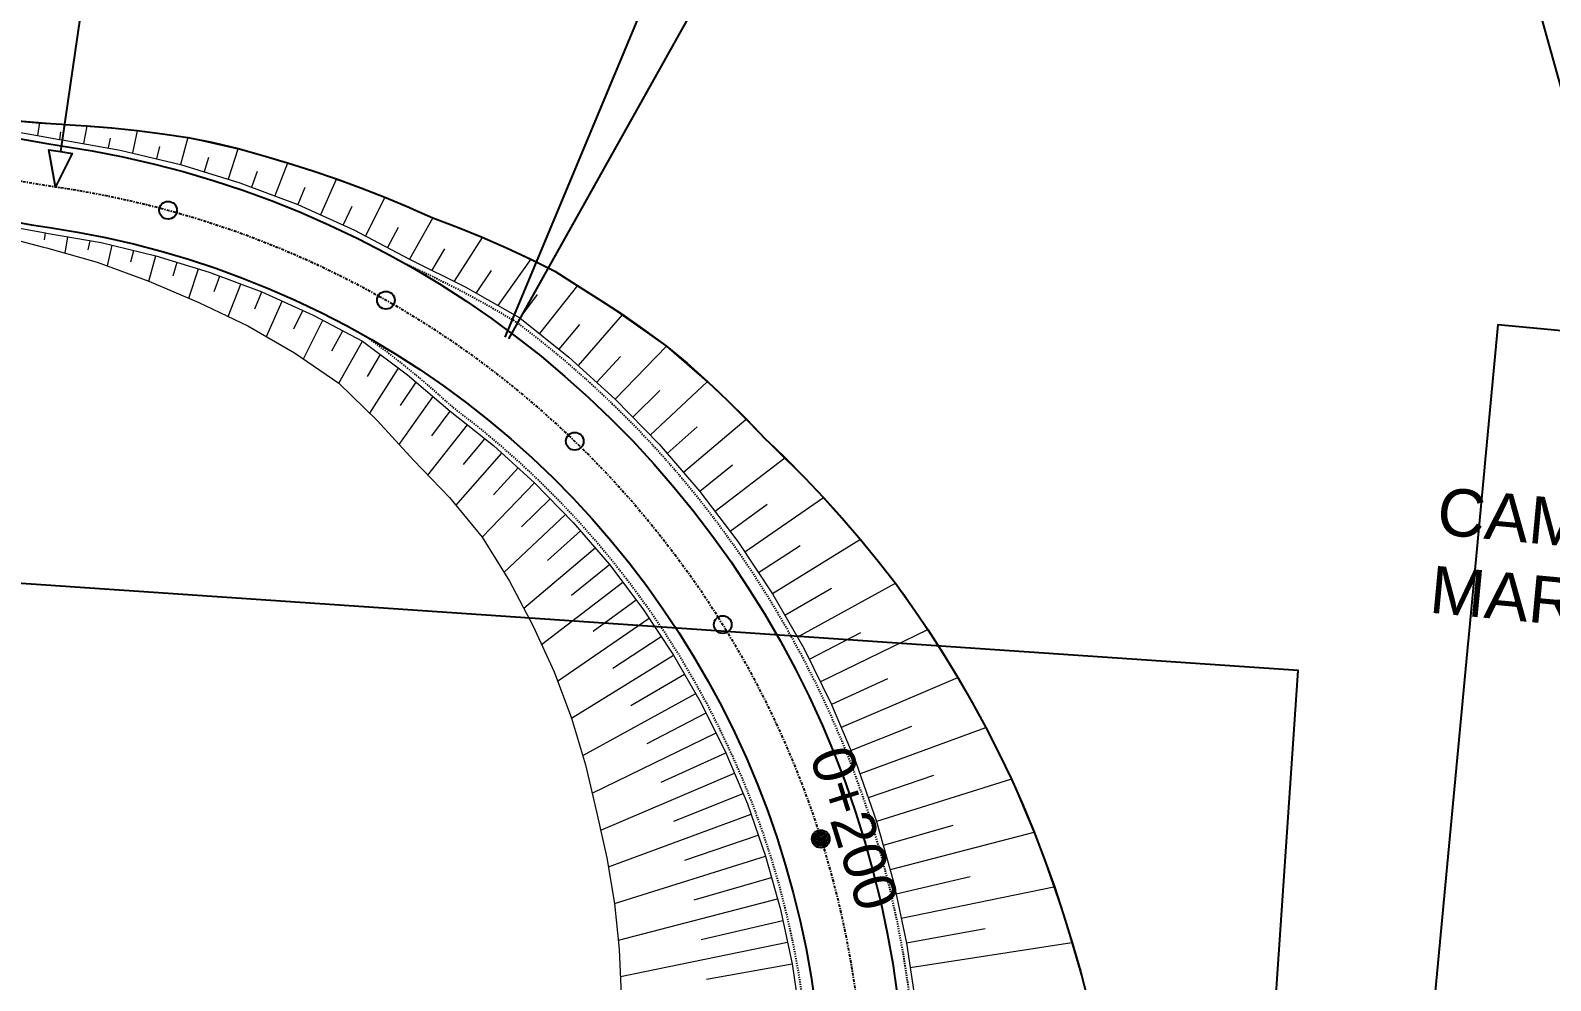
# Model space of a CAD drawing. Header units: metres. Extents: x -4 to 509425, y 7549 to 4732445.
# Drawn here: x 481111.9 to 481240.6, y 4719406.8 to 4719487.2 of the extents above; entities that cross this region are included whole.
import ezdxf
from ezdxf import colors
from ezdxf.entities.mleader import LeaderData, LeaderLine
from ezdxf.enums import TextEntityAlignment as Align
from ezdxf.math import Vec2, Vec3

# ---------------------------------------------------------------- set-up
doc = ezdxf.new("R2010")
doc.units = ezdxf.units.M
doc.header["$LTSCALE"] = 0.01
doc.header["$MEASUREMENT"] = 0
doc.linetypes.add('322308300149-PRV-PLA-PT-URB-220600-XREF_VIALES_1000$0$ACAD_ISO04W100', pattern=[30, 24, -3, 0, -3])
doc.linetypes.add('322308300149-PRV-PLA-PT-URB-220600-XREF_VIALES_1000$0$TRAZOS2', pattern=[9.525, 6.35, -3.175])
for name, color, linetype in [('322308300149-PRV-PLA-PT-URB-220600-XREF_VIALES_1000$0$C-ROAD-BERMA', 7, '322308300149-PRV-PLA-PT-URB-220600-XREF_VIALES_1000$0$TRAZOS2'), ('322308300149-PRV-PLA-PT-URB-220600-XREF_VIALES_1000$0$C-ROAD-FRAIM-IMPAR', 6, 'Continuous'), ('322308300149-PRV-PLA-PT-URB-220600-XREF_VIALES_1000$0$C-ROAD-FRAIM-PAR', 1, 'Continuous'), ('322308300149-PRV-PLA-PT-URB-220600-XREF_VIALES_1000$0$C-ROAD-LANE', 4, 'Continuous'), ('322308300149-PRV-PLA-PT-URB-220600-XREF_VIALES_1000$0$C-ROAD-TEXT-INFO-H030 VAR-CAM-214+815', 1, 'Continuous'), ('322308300149-PRV-PLA-PT-URB-220600-XREF_VIALES_1000$0$G-ANNO-TEXT-01', 2, 'Continuous'), ('322308300149-PRV-PLA-PT-URB-220603-XREF_TXT_VIALES_1000$0$G-ANNO-TEXT-CAM-SERVICIO', 2, 'Continuous'), ('322308300149-PRV-PLA-PT-URB-220603-XREF_TXT_VIALES_1000$0$G-ANNO-TEXT-CAMINOS', 2, 'Continuous')]:
    doc.layers.add(name, color=color, linetype=linetype)
doc.layers.add('322308300149-PRV-PLA-PT-URB-220600-XREF_VIALES_1000$0$C-ROAD-CNTR-CAMINOS', color=1, linetype='322308300149-PRV-PLA-PT-URB-220600-XREF_VIALES_1000$0$ACAD_ISO04W100', true_color=0xff0000)
doc.layers.add('322308300149-PRV-PLA-PT-URB-220600-XREF_VIALES_1000$0$C-ROAD-TEXT-CNPK-REPOSICION-CAMINOS', color=1, linetype='Continuous', true_color=0xff0000)
doc.layers.add('322308300149-PRV-PLA-PT-URB-220600-XREF_VIALES_1000$0$C-ROAD-SLOP-FILL-CAMINOS', color=7, linetype='Continuous', lineweight=13, true_color=0x2eb800)
doc.styles.add('322308300149-PRV-PLA-PT-URB-220600-XREF_VIALES_1000$0$Standard', font='arial.ttf')
doc.styles.add('322308300149-PRV-PLA-PT-URB-220600-XREF_VIALES_1000$0$TYPSA_Arial_4.0mm', font='arial.ttf', dxfattribs={"height": 4})
doc.styles.add('322308300149-PRV-PLA-PT-URB-220603-XREF_TXT_VIALES_1000$0$TYPSA_Arial_4.0mm', font='arial.ttf', dxfattribs={"height": 4})

# ---------------------------------------------------------------- blocks, each defined once
blk = doc.blocks.new('322308300149-PRV-PLA-PT-URB-220603-XREF_TXT_VIALES_1000$0$_None')
blk = doc.blocks.new('322308300149-PRV-PLA-PT-URB-220600-XREF_VIALES_1000$0$_None')

msp = doc.modelspace()

# ---------------------------------------------------------------- linework, layer by layer
at = {"layer": '322308300149-PRV-PLA-PT-URB-220600-XREF_VIALES_1000$0$C-ROAD-BERMA', "ltscale": 0.2, "flags": 128}
for points in [[(481140.314, 4719461.331), (481142.266, 4719459.887), (481144.165, 4719458.386), (481146.008, 4719456.83), (481147.713, 4719455.298)], [(481147.713, 4719455.298), (481149.602, 4719453.839), (481151.445, 4719452.321), (481153.238, 4719450.746), (481154.981, 4719449.114), (481156.671, 4719447.428), (481158.308, 4719445.69), (481159.888, 4719443.901), (481161.411, 4719442.062), (481162.875, 4719440.177), (481164.279, 4719438.246), (481165.621, 4719436.271), (481166.9, 4719434.255), (481168.115, 4719432.2), (481169.264, 4719430.108), (481170.346, 4719427.98), (481171.361, 4719425.819), (481172.307, 4719423.627), (481173.182, 4719421.406), (481173.988, 4719419.158), (481174.721, 4719416.886), (481175.383, 4719414.593), (481175.972, 4719412.279), (481176.487, 4719409.948), (481176.928, 4719407.602), (481177.295, 4719405.243), (481177.588, 4719402.873), (481177.805, 4719400.496), (481177.947, 4719398.113), (481178.013, 4719395.726), (481178.004, 4719393.339), (481177.919, 4719390.953), (481177.759, 4719388.571), (481177.702, 4719387.914), (481175.459, 4719363.498)]]:
    msp.add_lwpolyline(points, dxfattribs=at)
at = {"layer": '322308300149-PRV-PLA-PT-URB-220600-XREF_VIALES_1000$0$C-ROAD-SLOP-FILL-CAMINOS', "flags": 128}
for points in [[(481112.728, 4719479.427), (481112.542, 4719478.322)], [(481114.507, 4719478.625), (481114.411, 4719477.984)], [(481116.712, 4719479.107), (481116.456, 4719477.63)], [(481120.997, 4719478.708), (481120.579, 4719476.838)], [(481118.689, 4719478.1), (481118.524, 4719477.265)], [(481122.882, 4719477.387), (481122.621, 4719476.348)], [(481125.287, 4719478.143), (481124.663, 4719475.858)], [(481129.515, 4719477.167), (481128.678, 4719474.625)], [(481127.036, 4719476.448), (481126.671, 4719475.242)], [(481133.699, 4719475.977), (481132.629, 4719473.206)], [(481131.139, 4719475.277), (481130.664, 4719473.946)], [(481137.844, 4719474.603), (481136.509, 4719471.603)], [(481135.189, 4719473.906), (481134.594, 4719472.465)], [(481139.164, 4719472.301), (481138.424, 4719470.741)], [(481141.948, 4719473.061), (481140.31, 4719469.82)], [(481146.006, 4719471.348), (481144.024, 4719467.86)], [(481113.144, 4719469.473), (481113.233, 4719470.071)], [(481114.89, 4719468.364), (481115.129, 4719469.744)], [(481116.846, 4719468.633), (481117, 4719469.414)], [(481143.072, 4719470.522), (481142.167, 4719468.84)], [(481118.468, 4719467.275), (481118.859, 4719469.027)], [(481120.462, 4719467.609), (481120.707, 4719468.584)], [(481121.968, 4719465.994), (481122.554, 4719468.141)], [(481147.005, 4719468.721), (481145.919, 4719466.923)], [(481124.02, 4719466.427), (481124.371, 4719467.583)], [(481125.37, 4719464.548), (481126.187, 4719467.025)], [(481127.515, 4719465.1), (481127.984, 4719466.411)], [(481128.7, 4719462.995), (481129.762, 4719465.741)], [(481130.947, 4719463.636), (481131.539, 4719465.071)], [(481131.934, 4719461.287), (481133.272, 4719464.291)], [(481134.26, 4719461.942), (481135.004, 4719463.511)], [(481135.054, 4719459.402), (481136.711, 4719462.678)], [(481137.472, 4719460.083), (481138.391, 4719461.791)], [(481138.05, 4719457.348), (481140.072, 4719460.904)], [(481140.48, 4719457.92), (481141.595, 4719459.764)], [(481140.682, 4719454.805), (481143.117, 4719458.623)], [(481143.272, 4719455.47), (481144.599, 4719457.439)], [(481165.223, 4719456.728), (481162.938, 4719454.477)], [(481169.235, 4719457.472), (481164.421, 4719452.956)], [(481143.157, 4719452.162), (481146.038, 4719456.212)], [(481145.923, 4719452.904), (481147.478, 4719454.984)], [(481172.531, 4719454.267), (481167.239, 4719449.781)], [(481145.585, 4719449.557), (481148.946, 4719453.814)], [(481148.608, 4719450.468), (481150.414, 4719452.644)], [(481168.382, 4719453.646), (481165.854, 4719451.391)], [(481147.965, 4719446.987), (481151.844, 4719451.429)], [(481151.156, 4719447.906), (481153.236, 4719450.169)], [(481171.387, 4719450.402), (481168.623, 4719448.172)], [(481175.807, 4719450.988), (481169.905, 4719446.478)], [(481150.187, 4719444.3), (481154.628, 4719448.91)], [(481153.523, 4719445.19), (481155.939, 4719447.565)], [(481179.075, 4719447.641), (481172.413, 4719443.054)], [(481152.029, 4719441.331), (481157.249, 4719446.221)], [(481174.324, 4719447.064), (481171.186, 4719444.785)], [(481155.706, 4719442.333), (481158.517, 4719444.838)], [(481177.115, 4719443.583), (481173.586, 4719441.284)], [(481182.211, 4719444.124), (481174.759, 4719439.514)], [(481153.707, 4719438.308), (481159.741, 4719443.414)], [(481157.742, 4719439.389), (481160.965, 4719441.991)], [(481155.219, 4719435.238), (481162.098, 4719440.494)], [(481179.747, 4719439.963), (481175.819, 4719437.674)], [(481185.14, 4719440.381), (481176.88, 4719435.834)], [(481159.576, 4719436.343), (481163.231, 4719438.997)], [(481156.566, 4719432.129), (481164.316, 4719437.466)], [(481161.255, 4719433.23), (481165.353, 4719435.901)], [(481182.21, 4719436.207), (481177.881, 4719433.963)], [(481187.87, 4719436.462), (481178.825, 4719432.061)], [(481157.747, 4719428.988), (481166.39, 4719434.336)], [(481162.778, 4719430.057), (481167.328, 4719432.709)], [(481184.485, 4719432.316), (481179.768, 4719430.158)], [(481190.421, 4719432.391), (481180.59, 4719428.201)], [(481158.708, 4719425.822), (481168.265, 4719431.083)], [(481164.142, 4719426.832), (481169.151, 4719429.428)], [(481186.526, 4719428.276), (481181.413, 4719426.243)], [(481192.798, 4719428.18), (481182.174, 4719424.262)], [(481159.505, 4719422.647), (481169.985, 4719427.746)], [(481165.348, 4719423.562), (481170.819, 4719426.064)], [(481160.221, 4719419.503), (481171.546, 4719424.334)], [(481188.383, 4719424.132), (481182.872, 4719422.257)], [(481194.99, 4719423.835), (481183.571, 4719420.252)], [(481166.42, 4719420.275), (481172.273, 4719422.603)], [(481160.87, 4719416.395), (481172.946, 4719420.851)], [(481190.04, 4719419.89), (481184.143, 4719418.207)], [(481196.885, 4719419.314), (481184.715, 4719416.162)], [(481167.348, 4719416.961), (481173.563, 4719419.078)], [(481161.395, 4719413.293), (481174.181, 4719417.305)], [(481168.122, 4719413.621), (481174.687, 4719415.497)], [(481191.494, 4719415.559), (481185.223, 4719414.101)], [(481198.58, 4719414.685), (481185.666, 4719412.025)], [(481161.717, 4719410.197), (481175.193, 4719413.689)], [(481168.734, 4719410.26), (481175.642, 4719411.867)], [(481192.752, 4719411.15), (481186.109, 4719409.948)], [(481161.887, 4719407.114), (481176.034, 4719410.031)], [(481200.098, 4719409.958), (481186.422, 4719407.848)], [(481169.186, 4719406.885), (481176.426, 4719408.195)]]:
    msp.add_lwpolyline(points, dxfattribs=at)
at = {"layer": '322308300149-PRV-PLA-PT-URB-220600-XREF_VIALES_1000$0$C-ROAD-TEXT-CNPK-REPOSICION-CAMINOS'}
for centre, radius in [((481123.606, 4719471.99), 0.75), ((481142.043, 4719464.374), 0.75), ((481158.022, 4719452.433), 0.75), ((481170.551, 4719436.91), 0.75), ((481178.849, 4719418.77), 0.75), ((481178.849, 4719418.77), 0.6), ((481178.849, 4719418.77), 0.45), ((481178.849, 4719418.77), 0.3), ((481178.849, 4719418.77), 0.15)]:
    msp.add_circle(centre, radius, dxfattribs=at)
at = {"layer": '322308300149-PRV-PLA-PT-URB-220600-XREF_VIALES_1000$0$C-ROAD-TEXT-INFO-H030 VAR-CAM-214+815', "lineweight": -3, "flags": 128}
msp.add_lwpolyline([(481121.273, 4719523.459), (481114.493, 4719476.951), (481115.482, 4719476.807), (481114.06, 4719473.982), (481113.503, 4719477.095), (481114.493, 4719476.951)], dxfattribs=at)

# ---------------------------------------------------------------- texts
at = {"layer": '322308300149-PRV-PLA-PT-URB-220600-XREF_VIALES_1000$0$C-ROAD-TEXT-CNPK-REPOSICION-CAMINOS', "style": '322308300149-PRV-PLA-PT-URB-220600-XREF_VIALES_1000$0$Standard'}
msp.add_text('0+200', height=3.6, rotation=287.42058, dxfattribs=at).set_placement((481181.711, 4719419.668), align=Align.MIDDLE_CENTER)

# ---------------------------------------------------------------- leaders
at = {"layer": '322308300149-PRV-PLA-PT-URB-220603-XREF_TXT_VIALES_1000$0$G-ANNO-TEXT-CAM-SERVICIO', "linetype": 'Continuous'}
ml = msp.add_multileader_mtext('Standard', dxfattribs=at)
ml.set_content('{\\C256;CAMINO DE SERVICIO MARGEN IZQUIERDO 214+900}', color=2, style='322308300149-PRV-PLA-PT-URB-220603-XREF_TXT_VIALES_1000$0$TYPSA_Arial_4.0mm')
ml.set_leader_properties(color=3, linetype='ByLayer', lineweight=-1)
ml.set_arrow_properties(name='322308300149-PRV-PLA-PT-URB-220603-XREF_TXT_VIALES_1000$0$_None')
ml.build(insert=Vec2(0, 0))
ml.multileader.update_dxf_attribs({"has_text_frame": 1, "text_left_attachment_type": 2, "text_right_attachment_type": 2, "dogleg_length": 3, "arrow_head_size": 3})
ctx = ml.context
ctx.base_point, ctx.arrow_head_size, ctx.landing_gap_size, ctx.plane_origin, ctx.plane_x_axis, ctx.plane_y_axis = Vec3(481229.253, 4719443.159), 3, 1.5, Vec3(481489.425, 4719613.85), Vec3(0.995621, -0.0934812), Vec3(0.0934812, 0.995621)
ctx.left_attachment, ctx.right_attachment = 2, 2
notes = []
notes.append((ctx, [(1, (1, 1, 0), (481314.781, 4719435.128), (-0.995621, 0.0934812), 3, [(0, [(481325.089, 4719336.651)], 0, [])])]))
ctx.mtext.insert, ctx.mtext.text_direction, ctx.mtext.rotation, ctx.mtext.width, ctx.mtext.flow_direction = Vec3(481231.266, 4719448.554), Vec3(0.995621, -0.0934812), 6.1895674, 81.0338, 5
ctx.mtext.has_bg_fill, ctx.mtext.bg_color, ctx.mtext.bg_scale_factor, ctx.mtext.bg_transparency, ctx.mtext.use_window_bg_color = 1, -1027028792, 1.5, 0, 1
at = {"layer": '322308300149-PRV-PLA-PT-URB-220603-XREF_TXT_VIALES_1000$0$G-ANNO-TEXT-CAMINOS', "linetype": 'Continuous'}
ml = msp.add_multileader_mtext('Standard', dxfattribs=at)
ml.set_content('{\\C256;REPOSICIÓN DE CAMINO 214+820}', color=2, style='322308300149-PRV-PLA-PT-URB-220603-XREF_TXT_VIALES_1000$0$TYPSA_Arial_4.0mm')
ml.set_leader_properties(color=3, linetype='ByLayer', lineweight=-1)
ml.set_arrow_properties(name='322308300149-PRV-PLA-PT-URB-220603-XREF_TXT_VIALES_1000$0$_None')
ml.build(insert=Vec2(0, 0))
ml.multileader.update_dxf_attribs({"has_text_frame": 1, "text_left_attachment_type": 2, "text_right_attachment_type": 2, "dogleg_length": 3, "arrow_head_size": 3})
ctx = ml.context
ctx.base_point, ctx.arrow_head_size, ctx.landing_gap_size, ctx.plane_origin, ctx.plane_x_axis, ctx.plane_y_axis = Vec3(481188.006, 4719519.119), 3, 1.5, Vec3(481265.678, 4719661.548), Vec3(0.9956209, -0.0934828), Vec3(0.0934828, 0.9956209)
ctx.left_attachment, ctx.right_attachment = 2, 2
notes.append((ctx, [(0, (1, 1, 0), (481185.019, 4719519.4), (0.9956209, -0.0934828), 3, [(0, [(481150.979, 4719458.471)], 0, [])])]))
ctx.mtext.insert, ctx.mtext.text_direction, ctx.mtext.rotation, ctx.mtext.width, ctx.mtext.flow_direction = Vec3(481190.049, 4719524.833), Vec3(0.9956209, -0.0934828), 6.1895658, 88.15804, 5
ctx.mtext.has_bg_fill, ctx.mtext.bg_color, ctx.mtext.bg_scale_factor, ctx.mtext.bg_transparency, ctx.mtext.use_window_bg_color = 1, -1027028792, 1.5, 0, 1
for ctx, leaders in notes:
    for number, flags, end, landing, length, lines in leaders:
        leader = LeaderData()
        leader.index, (leader.has_last_leader_line, leader.has_dogleg_vector, leader.attachment_direction) = number, flags
        leader.last_leader_point, leader.dogleg_vector, leader.dogleg_length = Vec3(end), Vec3(landing), length
        for number, points, colour, breaks in lines:
            line = LeaderLine()
            line.index, line.vertices, line.color, line.breaks = number, Vec3.list(points), colors.encode_raw_color(colour), breaks
            leader.lines.append(line)
        ctx.leaders.append(leader)

# ---------------------------------------------------------------- next in the draw order: linework, layer by layer
at = {"layer": '322308300149-PRV-PLA-PT-URB-220600-XREF_VIALES_1000$0$C-ROAD-FRAIM-IMPAR', "lineweight": -3, "flags": 128}
msp.add_lwpolyline([(480925.439, 4719685.092), (481126.931, 4718962.665), (481367.74, 4719029.829), (481166.248, 4719752.256), (480925.439, 4719685.092)], dxfattribs=at)
at = {"layer": '322308300149-PRV-PLA-PT-URB-220600-XREF_VIALES_1000$0$C-ROAD-FRAIM-PAR', "lineweight": -3, "flags": 128}
for points in [[(480453.999, 4719234.591), (481202.263, 4719183.59), (481219.264, 4719433.011), (480471, 4719484.012), (480453.999, 4719234.591)], [(481212.783, 4719213.395), (481959.499, 4719143.285), (481982.869, 4719392.19), (481236.153, 4719462.301), (481212.783, 4719213.395)], [(481212.783, 4719213.395), (481959.499, 4719143.285), (481982.869, 4719392.19), (481236.153, 4719462.301), (481212.783, 4719213.395)]]:
    msp.add_lwpolyline(points, dxfattribs=at)

# ---------------------------------------------------------------- next in the draw order: leaders
at = {"layer": '322308300149-PRV-PLA-PT-URB-220600-XREF_VIALES_1000$0$G-ANNO-TEXT-01'}
ml = msp.add_multileader_mtext('Standard', dxfattribs=at)
ml.set_content('{\\C256;REPOSICIÓN DE CAMINO 214+815}', color=2, style='322308300149-PRV-PLA-PT-URB-220600-XREF_VIALES_1000$0$TYPSA_Arial_4.0mm')
ml.set_leader_properties(color=3, linetype='ByLayer', lineweight=-1)
ml.set_arrow_properties(name='322308300149-PRV-PLA-PT-URB-220600-XREF_VIALES_1000$0$_None')
ml.build(insert=Vec2(0, 0))
ml.multileader.update_dxf_attribs({"has_text_frame": 1, "text_left_attachment_type": 2, "text_right_attachment_type": 2, "dogleg_length": 3, "arrow_head_size": 3})
ctx = ml.context
ctx.base_point, ctx.arrow_head_size, ctx.landing_gap_size, ctx.plane_origin, ctx.plane_x_axis, ctx.plane_y_axis = Vec3(481156.654, 4719590.419), 3, 1.5, Vec3(481265.678, 4719661.548), Vec3(0.2686561, -0.9632362), Vec3(0.9632362, 0.2686561)
ctx.left_attachment, ctx.right_attachment = 2, 2
notes = []
notes.append((ctx, [(1, (1, 1, 0), (481176.431, 4719519.51), (-0.2686561, 0.9632362), 3, [(0, [(481150.979, 4719458.471)], 0, [])])]))
ctx.mtext.insert, ctx.mtext.text_direction, ctx.mtext.rotation, ctx.mtext.width, ctx.mtext.flow_direction = Vec3(481162.721, 4719590.554), Vec3(0.2686561, -0.9632362), 4.9843865, 69.11528, 5
ctx.mtext.has_bg_fill, ctx.mtext.bg_color, ctx.mtext.bg_scale_factor, ctx.mtext.bg_transparency, ctx.mtext.use_window_bg_color = 1, -1027028792, 1.5, 0, 1
for ctx, leaders in notes:
    for number, flags, end, landing, length, lines in leaders:
        leader = LeaderData()
        leader.index, (leader.has_last_leader_line, leader.has_dogleg_vector, leader.attachment_direction) = number, flags
        leader.last_leader_point, leader.dogleg_vector, leader.dogleg_length = Vec3(end), Vec3(landing), length
        for number, points, colour, breaks in lines:
            line = LeaderLine()
            line.index, line.vertices, line.color, line.breaks = number, Vec3.list(points), colors.encode_raw_color(colour), breaks
            leader.lines.append(line)
        ctx.leaders.append(leader)

# ---------------------------------------------------------------- next in the draw order: linework, layer by layer
at = {"layer": '322308300149-PRV-PLA-PT-URB-220600-XREF_VIALES_1000$0$C-ROAD-BERMA', "ltscale": 0.2, "flags": 128}
for points in [[(481143.772, 4719467.417), (481146.179, 4719466.292), (481148.555, 4719465.087), (481150.899, 4719463.804), (481153.1, 4719462.508)], [(481153.1, 4719462.508), (481155.215, 4719460.875), (481157.277, 4719459.176), (481159.284, 4719457.412), (481161.235, 4719455.586), (481163.127, 4719453.7), (481164.958, 4719451.754), (481166.727, 4719449.751), (481168.431, 4719447.694), (481170.07, 4719445.583), (481171.641, 4719443.422), (481173.144, 4719441.213), (481174.575, 4719438.956), (481175.934, 4719436.656), (481177.221, 4719434.314), (481178.432, 4719431.933), (481179.567, 4719429.514), (481180.626, 4719427.061), (481181.606, 4719424.575), (481182.507, 4719422.06), (481183.328, 4719419.517), (481184.069, 4719416.95), (481184.728, 4719414.36), (481185.305, 4719411.751), (481185.799, 4719409.125), (481186.209, 4719406.485), (481186.536, 4719403.833), (481186.779, 4719401.173), (481186.938, 4719398.505), (481187.012, 4719395.834), (481187.002, 4719393.163), (481186.908, 4719390.492), (481186.729, 4719387.826), (481186.664, 4719387.091), (481184.422, 4719362.674)]]:
    msp.add_lwpolyline(points, dxfattribs=at)
at = {"layer": '322308300149-PRV-PLA-PT-URB-220600-XREF_VIALES_1000$0$C-ROAD-CNTR-CAMINOS', "lineweight": -3, "flags": 128}
msp.add_lwpolyline([(481045.694, 4719549.307, 0.3588149), (481114.06, 4719473.982, -0.3987201), (481182.183, 4719387.502), (481162.67, 4719175.047)], format="xyb", dxfattribs=at)
msp.add_lwpolyline([(481045.694, 4719549.307, 0.3588149), (481114.06, 4719473.982, -0.3987201), (481182.183, 4719387.502), (481162.67, 4719175.047)], format="xyb", dxfattribs=at)
at = {"layer": '322308300149-PRV-PLA-PT-URB-220600-XREF_VIALES_1000$0$C-ROAD-LANE', "flags": 128}
for points in [[(481110.802, 4719478.091), (481113.182, 4719477.66), (481114.565, 4719477.446), (481117.171, 4719477.024), (481119.763, 4719476.519), (481122.337, 4719475.933), (481124.892, 4719475.266), (481127.424, 4719474.518), (481129.932, 4719473.691), (481132.412, 4719472.785), (481134.862, 4719471.801), (481137.279, 4719470.74), (481139.662, 4719469.603), (481142.008, 4719468.391), (481144.314, 4719467.106), (481146.579, 4719465.748), (481148.799, 4719464.32), (481150.974, 4719462.822), (481153.099, 4719461.256), (481155.175, 4719459.623), (481157.197, 4719457.926), (481159.165, 4719456.166), (481161.076, 4719454.344), (481162.929, 4719452.463), (481164.721, 4719450.524), (481166.451, 4719448.53), (481168.118, 4719446.482), (481169.718, 4719444.382), (481171.252, 4719442.232), (481172.716, 4719440.035), (481174.111, 4719437.793), (481175.434, 4719435.508), (481176.684, 4719433.183), (481177.86, 4719430.819), (481178.96, 4719428.419), (481179.984, 4719425.985), (481180.931, 4719423.52), (481181.799, 4719421.027), (481182.588, 4719418.507), (481183.297, 4719415.964), (481183.925, 4719413.399), (481184.472, 4719410.816), (481184.936, 4719408.217), (481185.319, 4719405.605)], [(481109.448, 4719471.223), (481112.046, 4719470.753), (481113.555, 4719470.519), (481115.943, 4719470.132), (481118.317, 4719469.67), (481120.676, 4719469.133), (481123.016, 4719468.522), (481125.336, 4719467.837), (481127.633, 4719467.079), (481129.905, 4719466.249), (481132.15, 4719465.347), (481134.365, 4719464.375), (481136.548, 4719463.334), (481138.698, 4719462.223), (481140.811, 4719461.046), (481142.885, 4719459.802), (481144.92, 4719458.493), (481146.912, 4719457.121), (481148.859, 4719455.686), (481150.76, 4719454.191), (481152.613, 4719452.636), (481154.416, 4719451.023), (481156.167, 4719449.354), (481157.865, 4719447.631), (481159.507, 4719445.854), (481161.092, 4719444.027), (481162.618, 4719442.151), (481164.085, 4719440.227), (481165.49, 4719438.258), (481166.831, 4719436.245), (481168.109, 4719434.191), (481169.321, 4719432.097), (481170.466, 4719429.967), (481171.543, 4719427.801), (481172.552, 4719425.602), (481173.49, 4719423.372), (481174.357, 4719421.114), (481175.153, 4719418.83), (481175.876, 4719416.521), (481176.525, 4719414.191), (481177.1, 4719411.842), (481177.601, 4719409.475), (481178.027, 4719407.094), (481178.378, 4719404.701)]]:
    msp.add_lwpolyline(points, dxfattribs=at)
at = {"layer": '322308300149-PRV-PLA-PT-URB-220600-XREF_VIALES_1000$0$C-ROAD-SLOP-FILL-CAMINOS', "flags": 128}
for points in [[(481109.917, 4719479.668), (481114.602, 4719479.266), (481114.602, 4719479.266), (481114.829, 4719479.258), (481119.924, 4719478.849), (481119.924, 4719478.849), (481125.287, 4719478.143), (481125.287, 4719478.143), (481130.572, 4719476.924), (481130.572, 4719476.924), (481135.784, 4719475.346), (481135.784, 4719475.346), (481140.933, 4719473.489), (481140.933, 4719473.489), (481146.006, 4719471.348), (481146.006, 4719471.348), (481151.219, 4719469.273), (481151.219, 4719469.273), (481156.335, 4719466.837), (481156.335, 4719466.837), (481161.111, 4719463.786), (481161.111, 4719463.786), (481165.782, 4719460.487), (481165.782, 4719460.487), (481170.099, 4719456.718), (481170.099, 4719456.718), (481174.152, 4719452.633), (481174.152, 4719452.633), (481178.291, 4719448.52), (481178.291, 4719448.52), (481182.211, 4719444.124), (481182.211, 4719444.124), (481185.872, 4719439.445), (481185.872, 4719439.445), (481189.202, 4719434.474), (481189.202, 4719434.474), (481192.25, 4719429.267), (481192.25, 4719429.267), (481194.99, 4719423.835), (481194.99, 4719423.835), (481197.358, 4719418.184), (481197.358, 4719418.184), (481199.395, 4719412.352), (481199.395, 4719412.352), (481201.153, 4719406.367)], [(481109.738, 4719478.83), (481114.411, 4719477.984), (481114.411, 4719477.984), (481114.638, 4719477.951), (481119.558, 4719477.083), (481119.558, 4719477.083), (481124.663, 4719475.858), (481124.663, 4719475.858), (481129.682, 4719474.317), (481129.682, 4719474.317), (481134.594, 4719472.465), (481134.594, 4719472.465), (481139.381, 4719470.31), (481139.381, 4719470.31), (481144.024, 4719467.86), (481144.024, 4719467.86), (481148.762, 4719465.518), (481148.762, 4719465.518), (481153.369, 4719462.868), (481153.369, 4719462.868), (481157.52, 4719459.559), (481157.52, 4719459.559), (481161.456, 4719455.997), (481161.456, 4719455.997), (481165.162, 4719452.196), (481165.162, 4719452.196), (481168.623, 4719448.172), (481168.623, 4719448.172), (481171.827, 4719443.939), (481171.827, 4719443.939), (481174.759, 4719439.514), (481174.759, 4719439.514), (481177.41, 4719434.914), (481177.41, 4719434.914), (481179.768, 4719430.158), (481179.768, 4719430.158), (481181.824, 4719425.264), (481181.824, 4719425.264), (481183.571, 4719420.252), (481183.571, 4719420.252), (481185.001, 4719415.139), (481185.001, 4719415.139), (481186.109, 4719409.948), (481186.109, 4719409.948), (481186.891, 4719404.697)], [(481108.068, 4719471.006), (481113.233, 4719470.071), (481113.233, 4719470.071), (481113.484, 4719470.034), (481117.936, 4719469.249), (481117.936, 4719469.249), (481122.554, 4719468.141), (481122.554, 4719468.141), (481127.095, 4719466.746), (481127.095, 4719466.746), (481131.539, 4719465.071), (481131.539, 4719465.071), (481135.871, 4719463.121), (481135.871, 4719463.121), (481140.072, 4719460.904), (481140.072, 4719460.904), (481143.879, 4719458.052), (481143.879, 4719458.052), (481147.478, 4719454.984), (481147.478, 4719454.984), (481151.148, 4719452.059), (481151.148, 4719452.059), (481154.628, 4719448.91), (481154.628, 4719448.91), (481157.905, 4719445.549), (481157.905, 4719445.549), (481160.965, 4719441.991), (481160.965, 4719441.991), (481163.797, 4719438.248), (481163.797, 4719438.248), (481166.39, 4719434.336), (481166.39, 4719434.336), (481168.734, 4719430.269), (481168.734, 4719430.269), (481170.819, 4719426.064), (481170.819, 4719426.064), (481172.637, 4719421.737), (481172.637, 4719421.737), (481174.181, 4719417.305), (481174.181, 4719417.305), (481175.446, 4719412.785), (481175.446, 4719412.785), (481176.426, 4719408.195), (481176.426, 4719408.195), (481177.117, 4719403.553)], [(481107.903, 4719470.23), (481113.055, 4719468.876), (481113.055, 4719468.876), (481113.307, 4719468.815), (481117.593, 4719467.595), (481117.593, 4719467.595), (481121.968, 4719465.994), (481121.968, 4719465.994), (481126.22, 4719464.187), (481126.22, 4719464.187), (481130.354, 4719462.201), (481130.354, 4719462.201), (481134.305, 4719459.915), (481134.305, 4719459.915), (481138.05, 4719457.348), (481138.05, 4719457.348), (481141.339, 4719454.17), (481141.339, 4719454.17), (481144.368, 4719450.823), (481144.368, 4719450.823), (481147.41, 4719447.659), (481147.41, 4719447.659), (481150.187, 4719444.3), (481150.187, 4719444.3), (481152.489, 4719440.589), (481152.489, 4719440.589), (481154.518, 4719436.787), (481154.518, 4719436.787), (481156.271, 4719432.914), (481156.271, 4719432.914), (481157.747, 4719428.988), (481157.747, 4719428.988), (481158.948, 4719425.03), (481158.948, 4719425.03), (481159.877, 4719421.059), (481159.877, 4719421.059), (481160.739, 4719417.17), (481160.739, 4719417.17), (481161.395, 4719413.293), (481161.395, 4719413.293), (481161.797, 4719409.423), (481161.797, 4719409.423), (481161.947, 4719405.575)], [(481150.176, 4719469.688), (481147.815, 4719465.986)], [(481150.963, 4719466.887), (481149.683, 4719464.988)], [(481154.288, 4719467.812), (481151.526, 4719463.928)], [(481158.245, 4719465.617), (481155.029, 4719461.544)], [(481154.852, 4719464.852), (481153.369, 4719462.868)], [(481162.045, 4719463.126), (481158.307, 4719458.846)], [(481158.422, 4719462.308), (481156.689, 4719460.22)], [(481165.782, 4719460.487), (481161.456, 4719455.997)], [(481161.897, 4719459.614), (481159.881, 4719457.422)]]:
    msp.add_lwpolyline(points, dxfattribs=at)
at = {"layer": '322308300149-PRV-PLA-PT-URB-220600-XREF_VIALES_1000$0$C-ROAD-SLOP-FILL-CAMINOS', "lineweight": -3}
msp.add_polyline3d([(481110.853, 4719479.558, 676.719), (481112.727, 4719479.383, 676.713), (481114.602, 4719479.266, 676.706), (481114.829, 4719479.256, 676.706), (481116.71, 4719479.136, 676.699), (481118.852, 4719478.956, 676.692), (481120.997, 4719478.731, 676.686), (481123.142, 4719478.46, 676.68), (481125.288, 4719478.143, 676.674), (481127.42, 4719477.735, 676.692), (481129.523, 4719477.206, 676.751), (481131.619, 4719476.631, 676.81), (481133.706, 4719476.011, 676.87), (481135.784, 4719475.346, 676.93), (481137.852, 4719474.637, 676.991), (481139.909, 4719473.883, 677.052), (481141.955, 4719473.084, 677.114), (481143.988, 4719472.24, 677.176), (481144.411, 4719472.058, 677.189), (481146.006, 4719471.348, 677.238), (481146.016, 4719471.344, 677.238), (481148.101, 4719470.561, 677.301), (481150.183, 4719469.717, 677.364), (481152.25, 4719468.815, 677.428), (481154.301, 4719467.855, 677.492), (481156.335, 4719466.837, 677.557), (481158.236, 4719465.619, 677.622), (481160.156, 4719464.406, 677.651), (481162.059, 4719463.152, 677.672), (481163.935, 4719461.846, 677.694), (481165.782, 4719460.487, 677.717), (481167.553, 4719459.033, 677.772), (481169.259, 4719457.501, 677.849), (481170.929, 4719455.924, 677.926), (481172.56, 4719454.301, 678.004), (481174.152, 4719452.634, 678.083), (481174.948, 4719451.875, 678.083), (481175.831, 4719451.021, 678.081), (481177.479, 4719449.365, 678.076), (481179.093, 4719447.663, 678.07), (481180.671, 4719445.916, 678.062), (481182.211, 4719444.124, 678.053), (481183.713, 4719442.289, 678.043), (481185.174, 4719440.409, 678.032), (481186.56, 4719438.47, 678.039), (481187.903, 4719436.492, 678.044), (481189.202, 4719434.474, 678.048), (481190.456, 4719432.419, 678.05), (481191.663, 4719430.326, 678.051), (481192.824, 4719428.198, 678.051), (481193.936, 4719426.035, 678.049), (481194.99, 4719423.835, 678.051), (481195.976, 4719421.597, 678.06), (481196.911, 4719419.329, 678.068), (481197.793, 4719417.031, 678.075), (481198.621, 4719414.705, 678.08), (481199.395, 4719412.352, 678.084), (481200.122, 4719409.975, 678.082), (481200.824, 4719407.576, 678.064), (481201.467, 4719405.152, 678.046)], dxfattribs=at)

doc.saveas('drawing.dxf')
